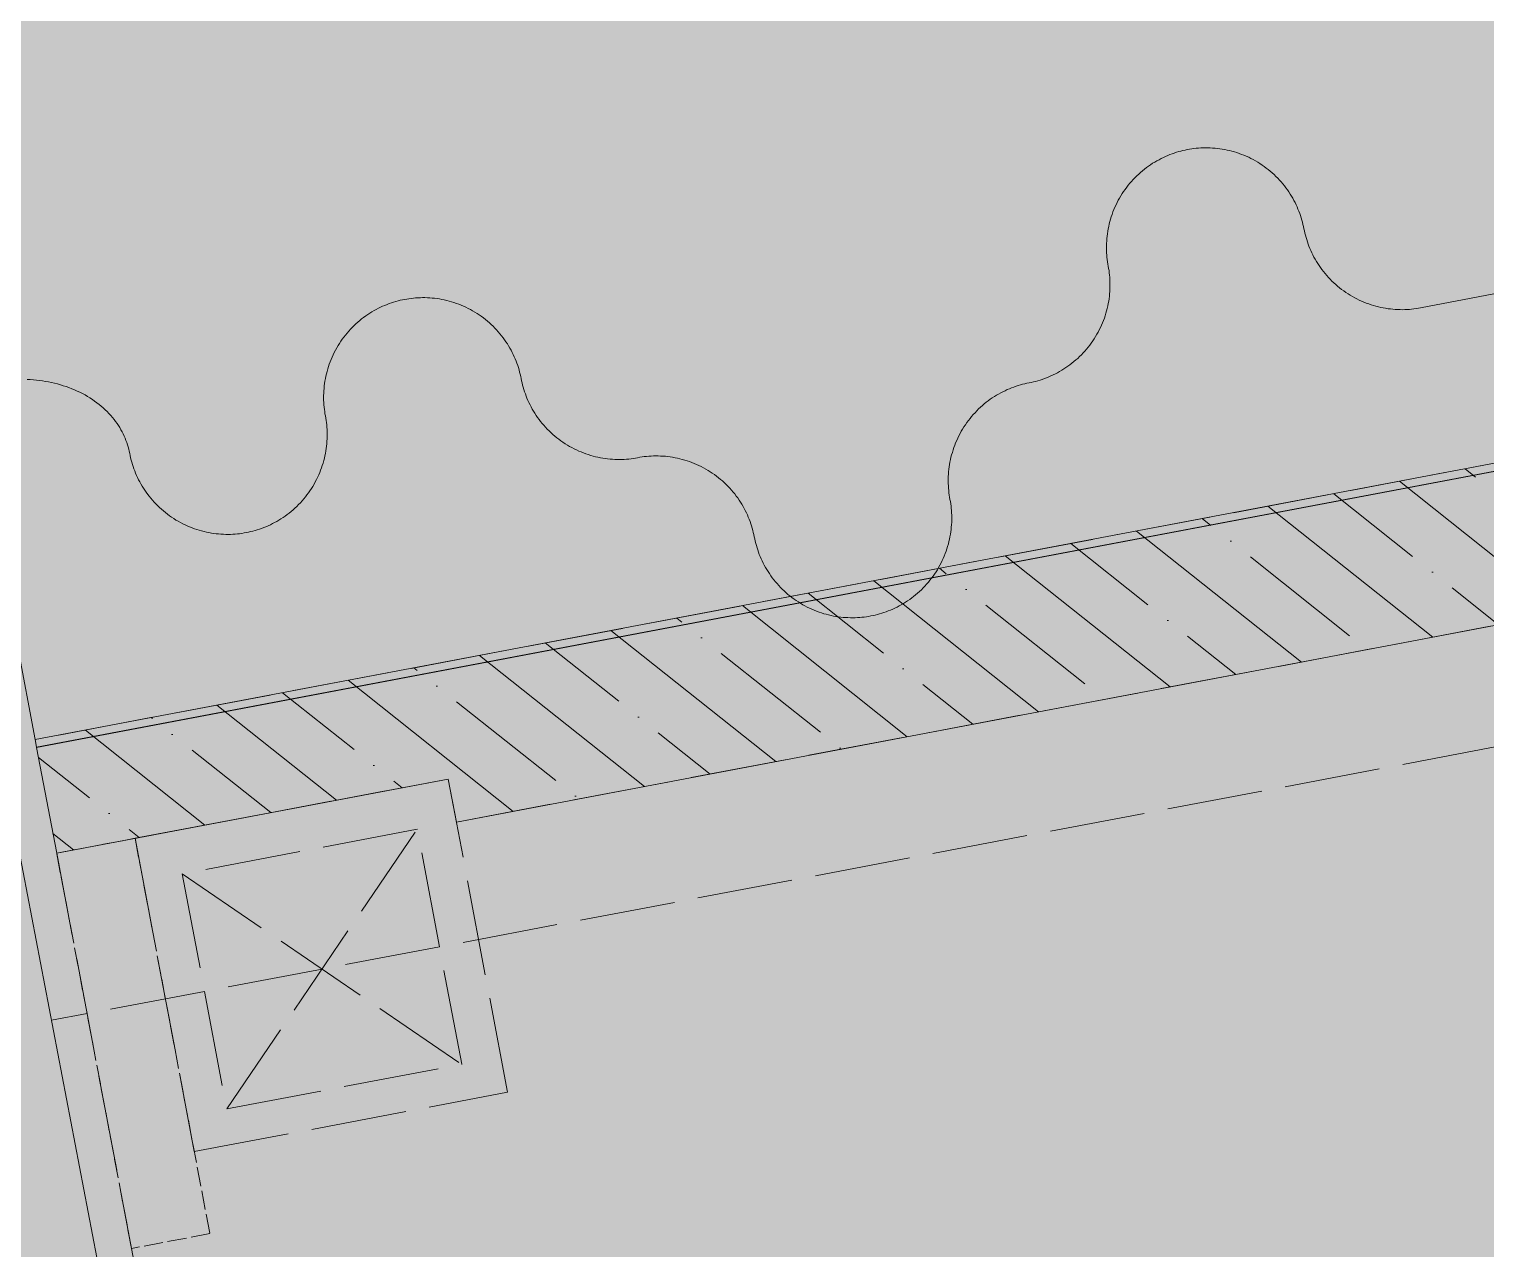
# Model space of a CAD drawing. Header units: millimetres. Extents: x 833941507 to 1669051331, y 817666127 to 1636299673.
# Drawn here: x 834548416.7 to 834548599.4, y 817983357.6 to 817983510.7 of the extents above; entities that cross this region are included whole.
import ezdxf

# ---------------------------------------------------------------- set-up
doc = ezdxf.new("R2010")
doc.units = ezdxf.units.MM
doc.header["$LTSCALE"] = 3
doc.linetypes.add('ACAD_ISO02W033', pattern=[5, 4, -1])
for name, color, linetype, lineweight in [('Hatch (LTC&CB)', 252, 'Continuous', 35), ('UAJ-08META-y', 8, 'ACAD_ISO02W033', 9), ('UAJ-08WOOD', 8, 'Continuous', 9), ('UAJ-08WOOD-h', 250, 'Continuous', 5), ('UAJ-23FLOR-h', 251, 'Continuous', 9), ('UAJ-42INFI', 1, 'Continuous', 18)]:
    doc.layers.add(name, color=color, linetype=linetype, lineweight=lineweight)
doc.layers.add('UAJ-00XREF', color=7, linetype='Continuous')

# ---------------------------------------------------------------- blocks, each defined once
blk = doc.blocks.new('GBP-LTC-LB01')
at = {"layer": 'UAJ-23FLOR-h'}
h = blk.add_hatch(dxfattribs=at)
h.set_pattern_fill('EARTH,_O', color=256, scale=180, angle=45)
h.set_pattern_definition([(48.9989, (834576001.8, 818046085.3), (-112.727, 1612.5107), [1143, -1143]), (48.9989, (834575678.3, 818046366.6), (-112.727, 1612.5107), [1143, -1143]), (48.9989, (834575354.8, 818046647.8), (-112.727, 1612.5107), [1143, -1143]), (138.9989, (834575340.7, 818046849.3), (-1612.5107, -112.727), [1143, -1143]), (138.9989, (834575621.9, 818047172.8), (-1612.5107, -112.727), [1143, -1143]), (138.9989, (834575903.1, 818047496.3), (-1612.5107, -112.727), [1143, -1143])])
h.paths.add_polyline_path([(834572173.05, 818200349.17), (834310583.74, 818182062.08), (834331502.24, 817882831.69), (834364939.69, 817885169.23), (834473095.7, 818011283.6), (834480533.7, 818020120.4), (834485095.05, 818025709.55), (834491375.7, 818033619), (834497063.4, 818041013), (834493145.8, 818043678.7), (834512788.5, 818074029.25), (834518712.45, 818083675.25), (834526231.3, 818096325.1), (834534646.05, 818111073.05), (834545956, 818131981.3), (834557204.6, 818154198.8), (834564040, 818168496.8), (834570941.16, 818183576.43), (834578367.8, 818200696.3)])
h.paths.add_polyline_path([(834382131.31, 817956469.98), (834418268.73, 817958996.07), (834422062.41, 817963855.9), (834428403.04, 817964299.38), (834467239.2, 818010695.58), (834466445.21, 818021738.79), (834476097.72, 818035709.03), (834485267.1, 818048983.2), (834487014.89, 818051460.43), (834497268.33, 818067303.42), (834492893.38, 818129890.09), (834448056.59, 818126755.66), (834416896.58, 818105052.11), (834382061.37, 818080788.99), (834386167.45, 818022059.16), (834377588.38, 818021459.47)], flags=16)
edge = h.paths.add_edge_path(flags=16)
edge.add_line((834540292.29, 818142076.07), (834533466.32, 818141614.13))
edge.add_line((834533466.32, 818141614.13), (834523258.01, 818143862.71))
edge.add_line((834523258.01, 818143862.71), (834525896.87, 818155838.93))
edge.add_arc((834558382.43, 818267025.45), 115835.02, 237.2183981, 253.7131266, ccw=False)
edge.add_line((834495664.92, 818169638.25), (834498267.59, 818132356.98))
edge.add_line((834498267.59, 818132356.98), (834496346.42, 818130135.01))
edge.add_line((834496346.42, 818130135.01), (834492879.88, 818129892.67))
edge.add_line((834492879.88, 818129892.67), (834494229.58, 818110587.62))
edge.add_line((834494229.58, 818110587.62), (834496326.13, 818110708.38))
edge.add_line((834496326.13, 818110708.38), (834498420.21, 818080753.55))
edge.add_line((834498420.21, 818080753.55), (834498046.12, 818080727.4))
edge.add_line((834498046.12, 818080727.4), (834498254.52, 818077746.38))
edge.add_line((834498254.52, 818077746.38), (834503061.09, 818078082.4))
edge.add_line((834503061.09, 818078082.4), (834504979.52, 818081212.1))
edge.add_line((834504979.52, 818081212.1), (834509429.02, 818088470.93))
edge.add_line((834509429.02, 818088470.93), (834515217.16, 818097913.59))
edge.add_line((834515217.16, 818097913.59), (834526067.43, 818116415.54))
edge.add_line((834526067.43, 818116415.54), (834532489.2, 818127888.68))
edge.add_line((834532489.2, 818127888.68), (834534830.9, 818132146.3))
edge.add_line((834534830.9, 818132146.3), (834540292.29, 818142076.07))
h = blk.add_hatch(dxfattribs=at)
h.set_pattern_fill('EARTH,_O', color=256, scale=180, angle=45)
h.set_pattern_definition([(45.0000001, (-1082349.7, 54794.9), (-3e-06, 1616.4461018), [1143, -1143]), (45.0000001, (-1082652.8, 55098), (-3e-06, 1616.4461018), [1143, -1143]), (45.0000001, (-1082955.9, 55401.1), (-3e-06, 1616.4461018), [1143, -1143]), (135.0000001, (-1082955.9, 55603.1), (-1616.4461018, -3e-06), [1143, -1143]), (135.0000001, (-1082652.8, 55906.2), (-1616.4461018, -3e-06), [1143, -1143]), (135.0000001, (-1082349.7, 56209.3), (-1616.4461018, -3e-06), [1143, -1143])])
h.paths.add_polyline_path([(834669469.25, 818015499.17), (834651080.82, 818014213.79), (834651091.33, 818014066.03), (834669479.76, 818015351.52)], flags=16)
edge = h.paths.add_edge_path()
edge.add_arc((834611763.61, 818123015.07), 22001.28, 94.000719, 118.688683)
edge.add_line((834601201.89, 818142315.5), (834593918.34, 818141228.38))
edge.add_arc((834611768.4, 818123014.03), 25502.69, 93.997159, 134.421275, ccw=False)
edge.add_line((834609990.68, 818148454.69), (834618164.36, 818149025.84))
edge.add_line((834618164.36, 818149025.84), (834618408.29, 818145534.91))
edge.add_line((834618408.29, 818145534.91), (834616365.41, 818145392.16))
edge.add_line((834616365.41, 818145392.16), (834616609.39, 818141900.69))
edge.add_line((834616609.39, 818141900.69), (834611621.55, 818141552.15))
edge.add_line((834611621.55, 818141552.15), (834611377.61, 818145043.07))
edge.add_line((834611377.61, 818145043.07), (834610228.61, 818144962.74))
h.paths.add_polyline_path([(834673232.94, 818197365.88), (834607546.49, 818192773.89), (834599172.5, 818174435.3), (834588349.1, 818152374.5), (834578621.55, 818133890.65), (834568418.3, 818115665.3), (834556456.7, 818095618.3), (834546606.4, 818080041.6), (834532219.3, 818058623.75), (834523692.15, 818046595.75), (834515683.5, 818035708.5), (834508244.2, 818025929.9), (834500656.3, 818016266.1), (834489786.8, 818002934.1), (834483448.3, 817995421.3), (834478637.6, 817989841.7), (834458453.75, 817967379.3), (834441506.5, 817949096.36), (834383075.75, 817886437.08), (834482026.69, 817893354.51), (834551919.04, 817920008.6), (834634905.13, 817930637.13), (834634023, 817939309.35), (834633770.07, 817941795.89), (834633577.69, 817943687.02), (834508697.04, 817930983.61), (834507053.46, 817930191.44), (834506409.46, 817939426.96), (834507656.94, 817945566.73), (834503417.08, 818006767.03), (834503064.37, 818011762.67), (834514052.91, 818025791.94), (834520784.65, 818034889.35), (834526318.86, 818042436.94), (834532381.69, 818050705.63), (834536345.72, 818056472.68), (834542258.41, 818065225.62), (834550405.86, 818077286.91), (834561579, 818095001.96), (834574522.66, 818117080.03), (834587768.88, 818140310.21), (834609774.13, 818143594.98), (834610001.97, 818140335.89), (834634252.54, 818142031.47), (834636806.9, 818105492.47), (834642791.48, 818105913.75), (834646278.56, 818056032.58), (834640293.17, 818055614.16), (834643382.34, 818011424.91), (834641138.41, 818011267.96), (834645775.78, 817944927.87), (834639048.36, 817944243.52), (834640362.12, 817931328.11), (834651070.39, 817932706.91), (834650587.67, 817936476.13), (834685105.74, 817940896.86), (834685588.46, 817937127.64), (834691373.79, 817937868.57)])
blk = doc.blocks.new('inf_010')
at = {"layer": 'UAJ-42INFI'}
for points in [[(889560866.06, 757792699.17), (889560866.03, 757792699.45), (889560865.98, 757792699.72), (889560865.94, 757792700), (889560865.88, 757792700.28), (889560865.82, 757792700.56), (889560865.75, 757792700.84), (889560865.67, 757792701.12), (889560865.59, 757792701.4), (889560865.49, 757792701.69), (889560865.4, 757792701.97), (889560865.29, 757792702.25), (889560865.18, 757792702.53), (889560865.05, 757792702.81), (889560864.93, 757792703.08), (889560864.79, 757792703.36), (889560864.64, 757792703.63), (889560864.49, 757792703.91), (889560864.33, 757792704.18), (889560864.17, 757792704.44), (889560863.99, 757792704.7), (889560863.81, 757792704.96), (889560863.62, 757792705.22), (889560863.43, 757792705.47), (889560863.23, 757792705.72), (889560863.02, 757792705.96), (889560862.8, 757792706.2), (889560862.58, 757792706.43), (889560862.35, 757792706.66), (889560862.12, 757792706.88), (889560861.87, 757792707.1), (889560861.63, 757792707.31), (889560861.38, 757792707.51), (889560861.12, 757792707.71), (889560860.86, 757792707.9), (889560860.59, 757792708.08), (889560860.32, 757792708.26), (889560860.05, 757792708.42), (889560859.77, 757792708.59), (889560859.48, 757792708.74), (889560859.2, 757792708.88), (889560858.91, 757792709.02), (889560858.62, 757792709.15), (889560858.33, 757792709.28), (889560858.03, 757792709.39), (889560857.73, 757792709.5), (889560857.44, 757792709.6), (889560857.14, 757792709.69), (889560856.84, 757792709.77), (889560856.54, 757792709.85), (889560856.24, 757792709.91), (889560855.94, 757792709.97), (889560855.64, 757792710.02), (889560855.34, 757792710.07), (889560855.04, 757792710.11), (889560854.74, 757792710.14), (889560854.45, 757792710.16), (889560854.15, 757792710.17), (889560853.86, 757792710.18), (889560853.57, 757792710.18), (889560853.29, 757792710.18), (889560853, 757792710.17), (889560852.72, 757792710.15), (889560852.44, 757792710.12), (889560852.16, 757792710.09), (889560851.89, 757792710.06), (889560851.61, 757792710.02), (889560851.34, 757792709.97), (889560851.06, 757792709.91), (889560850.78, 757792709.85), (889560850.49, 757792709.78), (889560850.21, 757792709.7), (889560849.93, 757792709.62), (889560849.65, 757792709.52), (889560849.37, 757792709.43), (889560849.09, 757792709.32), (889560848.81, 757792709.21), (889560848.53, 757792709.08), (889560848.25, 757792708.96), (889560847.97, 757792708.82), (889560847.7, 757792708.68), (889560847.43, 757792708.52), (889560847.16, 757792708.36), (889560846.89, 757792708.2), (889560846.63, 757792708.02), (889560846.37, 757792707.84), (889560846.12, 757792707.65), (889560845.86, 757792707.46), (889560845.62, 757792707.26), (889560845.37, 757792707.05), (889560845.14, 757792706.83), (889560844.9, 757792706.61), (889560844.67, 757792706.38), (889560844.45, 757792706.15), (889560844.24, 757792705.91), (889560844.03, 757792705.66), (889560843.82, 757792705.41), (889560843.63, 757792705.15), (889560843.44, 757792704.89), (889560843.26, 757792704.62), (889560843.08, 757792704.35), (889560842.91, 757792704.08), (889560842.75, 757792703.8), (889560842.6, 757792703.51), (889560842.45, 757792703.23), (889560842.31, 757792702.94), (889560842.18, 757792702.65), (889560842.06, 757792702.36), (889560841.94, 757792702.06), (889560841.84, 757792701.77), (889560841.74, 757792701.47), (889560841.65, 757792701.17), (889560841.57, 757792700.87), (889560841.49, 757792700.57), (889560841.42, 757792700.27), (889560841.36, 757792699.97), (889560841.31, 757792699.67), (889560841.27, 757792699.37), (889560841.23, 757792699.07), (889560841.2, 757792698.77), (889560841.18, 757792698.48), (889560841.16, 757792698.18), (889560841.15, 757792697.89), (889560841.15, 757792697.6), (889560841.16, 757792697.32), (889560841.17, 757792697.03), (889560841.19, 757792696.75), (889560841.21, 757792696.47), (889560841.24, 757792696.2)], [(889560879.96, 757792688.25), (889560879.69, 757792688.22), (889560879.41, 757792688.19), (889560879.13, 757792688.17), (889560878.84, 757792688.16), (889560878.55, 757792688.16), (889560878.26, 757792688.16), (889560877.97, 757792688.17), (889560877.68, 757792688.18), (889560877.38, 757792688.21), (889560877.09, 757792688.24), (889560876.79, 757792688.27), (889560876.49, 757792688.32), (889560876.19, 757792688.37), (889560875.89, 757792688.43), (889560875.59, 757792688.5), (889560875.29, 757792688.57), (889560874.99, 757792688.65), (889560874.69, 757792688.74), (889560874.39, 757792688.84), (889560874.1, 757792688.95), (889560873.8, 757792689.06), (889560873.51, 757792689.19), (889560873.22, 757792689.32), (889560872.93, 757792689.46), (889560872.64, 757792689.6), (889560872.36, 757792689.76), (889560872.08, 757792689.92), (889560871.81, 757792690.08), (889560871.54, 757792690.26), (889560871.27, 757792690.44), (889560871.01, 757792690.63), (889560870.75, 757792690.83), (889560870.5, 757792691.03), (889560870.25, 757792691.24), (889560870.01, 757792691.46), (889560869.78, 757792691.68), (889560869.55, 757792691.91), (889560869.33, 757792692.14), (889560869.11, 757792692.38), (889560868.9, 757792692.62), (889560868.7, 757792692.87), (889560868.5, 757792693.12), (889560868.31, 757792693.38), (889560868.13, 757792693.64), (889560867.96, 757792693.9), (889560867.79, 757792694.17), (889560867.63, 757792694.43), (889560867.48, 757792694.71), (889560867.34, 757792694.98), (889560867.2, 757792695.26), (889560867.07, 757792695.53), (889560866.95, 757792695.81), (889560866.84, 757792696.09), (889560866.73, 757792696.37), (889560866.63, 757792696.66), (889560866.54, 757792696.94), (889560866.46, 757792697.22), (889560866.38, 757792697.5), (889560866.31, 757792697.78), (889560866.25, 757792698.06), (889560866.19, 757792698.34), (889560866.14, 757792698.62), (889560866.1, 757792698.9), (889560866.06, 757792699.17)], [(889560766.77, 757792687.27), (889560766.74, 757792687.55), (889560766.7, 757792687.82), (889560766.65, 757792688.1), (889560766.59, 757792688.38), (889560766.53, 757792688.66), (889560766.46, 757792688.94), (889560766.38, 757792689.22), (889560766.3, 757792689.5), (889560766.2, 757792689.79), (889560766.11, 757792690.07), (889560766, 757792690.35), (889560765.89, 757792690.63), (889560765.76, 757792690.91), (889560765.64, 757792691.18), (889560765.5, 757792691.46), (889560765.36, 757792691.73), (889560765.2, 757792692.01), (889560765.04, 757792692.28), (889560764.88, 757792692.54), (889560764.7, 757792692.8), (889560764.52, 757792693.06), (889560764.33, 757792693.32), (889560764.14, 757792693.57), (889560763.94, 757792693.82), (889560763.73, 757792694.06), (889560763.51, 757792694.3), (889560763.29, 757792694.53), (889560763.06, 757792694.76), (889560762.83, 757792694.98), (889560762.59, 757792695.2), (889560762.34, 757792695.41), (889560762.09, 757792695.61), (889560761.83, 757792695.81), (889560761.57, 757792696), (889560761.3, 757792696.18), (889560761.03, 757792696.36), (889560760.76, 757792696.52), (889560760.48, 757792696.69), (889560760.19, 757792696.84), (889560759.91, 757792696.98), (889560759.62, 757792697.12), (889560759.33, 757792697.25), (889560759.04, 757792697.38), (889560758.74, 757792697.49), (889560758.45, 757792697.6), (889560758.15, 757792697.7), (889560757.85, 757792697.79), (889560757.55, 757792697.87), (889560757.25, 757792697.95), (889560756.95, 757792698.01), (889560756.65, 757792698.07), (889560756.35, 757792698.12), (889560756.05, 757792698.17), (889560755.75, 757792698.21), (889560755.45, 757792698.24), (889560755.16, 757792698.26), (889560754.87, 757792698.27), (889560754.57, 757792698.28), (889560754.28, 757792698.28), (889560754, 757792698.28), (889560753.71, 757792698.27), (889560753.43, 757792698.25), (889560753.15, 757792698.22), (889560752.88, 757792698.19), (889560752.6, 757792698.16), (889560752.32, 757792698.12), (889560752.05, 757792698.07), (889560751.77, 757792698.01), (889560751.49, 757792697.95), (889560751.21, 757792697.88), (889560750.92, 757792697.8), (889560750.64, 757792697.72), (889560750.36, 757792697.62), (889560750.08, 757792697.53), (889560749.8, 757792697.42), (889560749.52, 757792697.31), (889560749.24, 757792697.18), (889560748.96, 757792697.06), (889560748.69, 757792696.92), (889560748.41, 757792696.78), (889560748.14, 757792696.62), (889560747.87, 757792696.46), (889560747.6, 757792696.3), (889560747.34, 757792696.12), (889560747.08, 757792695.94), (889560746.83, 757792695.75), (889560746.57, 757792695.56), (889560746.33, 757792695.36), (889560746.08, 757792695.15), (889560745.85, 757792694.93), (889560745.61, 757792694.71), (889560745.39, 757792694.48), (889560745.16, 757792694.25), (889560744.95, 757792694.01), (889560744.74, 757792693.76), (889560744.54, 757792693.51), (889560744.34, 757792693.25), (889560744.15, 757792692.99), (889560743.97, 757792692.72), (889560743.79, 757792692.45), (889560743.62, 757792692.18), (889560743.46, 757792691.9), (889560743.31, 757792691.61), (889560743.16, 757792691.33), (889560743.02, 757792691.04), (889560742.89, 757792690.75), (889560742.77, 757792690.46), (889560742.66, 757792690.16), (889560742.55, 757792689.87), (889560742.45, 757792689.57), (889560742.36, 757792689.27), (889560742.28, 757792688.97), (889560742.2, 757792688.67), (889560742.13, 757792688.37), (889560742.07, 757792688.07), (889560742.02, 757792687.77), (889560741.98, 757792687.47), (889560741.94, 757792687.17), (889560741.91, 757792686.87), (889560741.89, 757792686.58), (889560741.87, 757792686.29), (889560741.86, 757792685.99), (889560741.86, 757792685.7), (889560741.87, 757792685.42), (889560741.88, 757792685.13), (889560741.9, 757792684.85), (889560741.92, 757792684.57), (889560741.95, 757792684.3)], [(889560841.24, 757792696.2), (889560841.27, 757792695.92), (889560841.3, 757792695.64), (889560841.31, 757792695.36), (889560841.32, 757792695.07), (889560841.33, 757792694.79), (889560841.33, 757792694.5), (889560841.32, 757792694.21), (889560841.3, 757792693.91), (889560841.28, 757792693.62), (889560841.25, 757792693.32), (889560841.22, 757792693.02), (889560841.17, 757792692.72), (889560841.12, 757792692.42), (889560841.06, 757792692.12), (889560840.99, 757792691.82), (889560840.92, 757792691.52), (889560840.83, 757792691.22), (889560840.74, 757792690.92), (889560840.64, 757792690.63), (889560840.54, 757792690.33), (889560840.42, 757792690.03), (889560840.3, 757792689.74), (889560840.17, 757792689.45), (889560840.03, 757792689.16), (889560839.89, 757792688.88), (889560839.73, 757792688.59), (889560839.57, 757792688.31), (889560839.4, 757792688.04), (889560839.23, 757792687.77), (889560839.04, 757792687.5), (889560838.85, 757792687.24), (889560838.66, 757792686.98), (889560838.45, 757792686.73), (889560838.25, 757792686.49), (889560838.03, 757792686.24), (889560837.81, 757792686.01), (889560837.58, 757792685.78), (889560837.35, 757792685.56), (889560837.11, 757792685.34), (889560836.87, 757792685.13), (889560836.62, 757792684.93), (889560836.37, 757792684.74), (889560836.11, 757792684.55), (889560835.85, 757792684.37), (889560835.59, 757792684.19), (889560835.32, 757792684.03), (889560835.05, 757792683.87), (889560834.78, 757792683.72), (889560834.51, 757792683.57), (889560834.23, 757792683.44), (889560833.95, 757792683.31), (889560833.68, 757792683.19), (889560833.4, 757792683.07), (889560833.11, 757792682.96), (889560832.83, 757792682.87), (889560832.55, 757792682.77), (889560832.27, 757792682.69), (889560831.99, 757792682.61), (889560831.71, 757792682.54), (889560831.43, 757792682.48), (889560831.15, 757792682.42), (889560830.87, 757792682.38), (889560830.59, 757792682.33), (889560830.32, 757792682.3)], [(889560717.13, 757792681.32), (889560717.09, 757792681.6), (889560717.05, 757792681.87), (889560716.99, 757792682.15), (889560716.93, 757792682.43), (889560716.86, 757792682.7), (889560716.78, 757792682.98), (889560716.69, 757792683.26), (889560716.59, 757792683.54), (889560716.49, 757792683.82), (889560716.37, 757792684.09), (889560716.24, 757792684.37), (889560716.11, 757792684.64), (889560715.96, 757792684.92), (889560715.81, 757792685.19), (889560715.64, 757792685.46), (889560715.47, 757792685.72), (889560715.28, 757792685.99), (889560715.09, 757792686.25), (889560714.89, 757792686.51), (889560714.67, 757792686.76), (889560714.45, 757792687.01), (889560714.22, 757792687.25), (889560713.98, 757792687.49), (889560713.73, 757792687.73), (889560713.47, 757792687.96), (889560713.2, 757792688.19), (889560712.93, 757792688.4), (889560712.64, 757792688.62), (889560712.35, 757792688.83), (889560712.05, 757792689.03), (889560711.74, 757792689.22), (889560711.43, 757792689.41), (889560711.11, 757792689.59), (889560710.78, 757792689.76), (889560710.45, 757792689.93), (889560710.11, 757792690.09), (889560709.76, 757792690.24), (889560709.41, 757792690.38), (889560709.06, 757792690.52), (889560708.7, 757792690.65), (889560708.33, 757792690.77), (889560707.97, 757792690.88), (889560707.6, 757792690.98), (889560707.23, 757792691.08), (889560706.85, 757792691.16), (889560706.47, 757792691.24), (889560706.1, 757792691.31), (889560705.72, 757792691.38), (889560705.34, 757792691.43), (889560704.96, 757792691.48)], [(889560904.78, 757792691.22), (889560879.96, 757792688.25)], [(889560780.67, 757792676.35), (889560780.4, 757792676.32), (889560780.12, 757792676.29), (889560779.84, 757792676.27), (889560779.55, 757792676.26), (889560779.26, 757792676.26), (889560778.97, 757792676.26), (889560778.68, 757792676.27), (889560778.39, 757792676.28), (889560778.09, 757792676.31), (889560777.8, 757792676.34), (889560777.5, 757792676.37), (889560777.2, 757792676.42), (889560776.9, 757792676.47), (889560776.6, 757792676.53), (889560776.3, 757792676.6), (889560776, 757792676.67), (889560775.7, 757792676.75), (889560775.4, 757792676.84), (889560775.1, 757792676.94), (889560774.81, 757792677.05), (889560774.51, 757792677.16), (889560774.22, 757792677.29), (889560773.93, 757792677.42), (889560773.64, 757792677.56), (889560773.35, 757792677.7), (889560773.07, 757792677.86), (889560772.79, 757792678.02), (889560772.52, 757792678.18), (889560772.25, 757792678.36), (889560771.98, 757792678.54), (889560771.72, 757792678.73), (889560771.46, 757792678.93), (889560771.21, 757792679.13), (889560770.96, 757792679.34), (889560770.72, 757792679.56), (889560770.49, 757792679.78), (889560770.26, 757792680.01), (889560770.04, 757792680.24), (889560769.82, 757792680.48), (889560769.61, 757792680.72), (889560769.41, 757792680.97), (889560769.21, 757792681.22), (889560769.03, 757792681.48), (889560768.84, 757792681.74), (889560768.67, 757792682), (889560768.5, 757792682.27), (889560768.34, 757792682.53), (889560768.19, 757792682.81), (889560768.05, 757792683.08), (889560767.91, 757792683.36), (889560767.78, 757792683.63), (889560767.66, 757792683.91), (889560767.55, 757792684.19), (889560767.44, 757792684.47), (889560767.34, 757792684.76), (889560767.25, 757792685.04), (889560767.17, 757792685.32), (889560767.09, 757792685.6), (889560767.02, 757792685.88), (889560766.96, 757792686.16), (889560766.9, 757792686.44), (889560766.85, 757792686.72), (889560766.81, 757792687), (889560766.77, 757792687.27)], [(889560741.95, 757792684.3), (889560741.98, 757792684.02), (889560742.01, 757792683.74), (889560742.02, 757792683.46), (889560742.04, 757792683.17), (889560742.04, 757792682.89), (889560742.04, 757792682.6), (889560742.03, 757792682.31), (889560742.02, 757792682.01), (889560741.99, 757792681.72), (889560741.96, 757792681.42), (889560741.93, 757792681.12), (889560741.88, 757792680.82), (889560741.83, 757792680.52), (889560741.77, 757792680.22), (889560741.7, 757792679.92), (889560741.63, 757792679.62), (889560741.54, 757792679.32), (889560741.45, 757792679.02), (889560741.36, 757792678.73), (889560741.25, 757792678.43), (889560741.13, 757792678.13), (889560741.01, 757792677.84), (889560740.88, 757792677.55), (889560740.74, 757792677.26), (889560740.6, 757792676.98), (889560740.44, 757792676.69), (889560740.28, 757792676.41), (889560740.11, 757792676.14), (889560739.94, 757792675.87), (889560739.75, 757792675.6), (889560739.57, 757792675.34), (889560739.37, 757792675.08), (889560739.17, 757792674.83), (889560738.96, 757792674.59), (889560738.74, 757792674.34), (889560738.52, 757792674.11), (889560738.29, 757792673.88), (889560738.06, 757792673.66), (889560737.82, 757792673.44), (889560737.58, 757792673.23), (889560737.33, 757792673.03), (889560737.08, 757792672.84), (889560736.82, 757792672.65), (889560736.56, 757792672.47), (889560736.3, 757792672.29), (889560736.03, 757792672.13), (889560735.76, 757792671.97), (889560735.49, 757792671.82), (889560735.22, 757792671.67), (889560734.94, 757792671.54), (889560734.66, 757792671.41), (889560734.39, 757792671.29), (889560734.11, 757792671.17), (889560733.82, 757792671.07), (889560733.54, 757792670.97), (889560733.26, 757792670.87), (889560732.98, 757792670.79), (889560732.7, 757792670.71), (889560732.42, 757792670.64), (889560732.14, 757792670.58), (889560731.86, 757792670.52), (889560731.58, 757792670.48), (889560731.3, 757792670.43), (889560731.03, 757792670.4), (889560730.75, 757792670.37), (889560730.47, 757792670.34), (889560730.19, 757792670.32), (889560729.91, 757792670.31), (889560729.62, 757792670.31), (889560729.33, 757792670.31), (889560729.04, 757792670.32), (889560728.74, 757792670.33), (889560728.45, 757792670.36), (889560728.15, 757792670.39), (889560727.85, 757792670.42), (889560727.56, 757792670.47), (889560727.26, 757792670.52), (889560726.96, 757792670.58), (889560726.66, 757792670.65), (889560726.36, 757792670.72), (889560726.06, 757792670.8), (889560725.76, 757792670.89), (889560725.46, 757792670.99), (889560725.16, 757792671.1), (889560724.87, 757792671.21), (889560724.57, 757792671.34), (889560724.28, 757792671.47), (889560723.99, 757792671.61), (889560723.71, 757792671.75), (889560723.43, 757792671.91), (889560723.15, 757792672.07), (889560722.87, 757792672.23), (889560722.6, 757792672.41), (889560722.34, 757792672.59), (889560722.07, 757792672.78), (889560721.82, 757792672.98), (889560721.56, 757792673.18), (889560721.32, 757792673.39), (889560721.08, 757792673.61), (889560720.84, 757792673.83), (889560720.61, 757792674.06), (889560720.39, 757792674.29), (889560720.18, 757792674.53), (889560719.97, 757792674.77), (889560719.76, 757792675.02), (889560719.57, 757792675.27), (889560719.38, 757792675.53), (889560719.2, 757792675.79), (889560719.03, 757792676.05), (889560718.86, 757792676.32), (889560718.7, 757792676.58), (889560718.55, 757792676.86), (889560718.4, 757792677.13), (889560718.27, 757792677.41), (889560718.14, 757792677.68), (889560718.02, 757792677.96), (889560717.9, 757792678.24), (889560717.8, 757792678.52), (889560717.7, 757792678.81), (889560717.61, 757792679.09), (889560717.52, 757792679.37), (889560717.45, 757792679.65), (889560717.38, 757792679.93), (889560717.31, 757792680.21), (889560717.26, 757792680.49), (889560717.21, 757792680.77), (889560717.17, 757792681.05), (889560717.13, 757792681.32)], [(889560830.32, 757792682.3), (889560830.04, 757792682.26), (889560829.77, 757792682.22), (889560829.49, 757792682.17), (889560829.21, 757792682.11), (889560828.93, 757792682.05), (889560828.65, 757792681.98), (889560828.37, 757792681.9), (889560828.08, 757792681.82), (889560827.8, 757792681.73), (889560827.52, 757792681.63), (889560827.24, 757792681.52), (889560826.96, 757792681.41), (889560826.68, 757792681.29), (889560826.4, 757792681.16), (889560826.13, 757792681.02), (889560825.85, 757792680.88), (889560825.58, 757792680.73), (889560825.31, 757792680.57), (889560825.05, 757792680.4), (889560824.78, 757792680.23), (889560824.52, 757792680.05), (889560824.27, 757792679.86), (889560824.02, 757792679.66), (889560823.77, 757792679.46), (889560823.53, 757792679.25), (889560823.29, 757792679.03), (889560823.05, 757792678.81), (889560822.83, 757792678.58), (889560822.61, 757792678.35), (889560822.39, 757792678.11), (889560822.18, 757792677.86), (889560821.98, 757792677.61), (889560821.78, 757792677.35), (889560821.59, 757792677.09), (889560821.41, 757792676.82), (889560821.23, 757792676.55), (889560821.06, 757792676.28), (889560820.9, 757792676), (889560820.75, 757792675.72), (889560820.6, 757792675.43), (889560820.46, 757792675.14), (889560820.33, 757792674.85), (889560820.21, 757792674.56), (889560820.1, 757792674.26), (889560819.99, 757792673.97), (889560819.89, 757792673.67), (889560819.8, 757792673.37), (889560819.72, 757792673.07), (889560819.64, 757792672.77), (889560819.58, 757792672.47), (889560819.52, 757792672.17), (889560819.46, 757792671.87), (889560819.42, 757792671.57), (889560819.38, 757792671.27), (889560819.35, 757792670.98), (889560819.33, 757792670.68), (889560819.32, 757792670.39), (889560819.31, 757792670.1), (889560819.31, 757792669.81), (889560819.31, 757792669.52), (889560819.32, 757792669.23), (889560819.34, 757792668.95), (889560819.36, 757792668.67), (889560819.39, 757792668.4)], [(889560794.57, 757792665.42), (889560794.54, 757792665.7), (889560794.49, 757792665.97), (889560794.44, 757792666.25), (889560794.39, 757792666.53), (889560794.32, 757792666.81), (889560794.25, 757792667.09), (889560794.18, 757792667.37), (889560794.09, 757792667.66), (889560794, 757792667.94), (889560793.9, 757792668.22), (889560793.8, 757792668.5), (889560793.68, 757792668.78), (889560793.56, 757792669.06), (889560793.43, 757792669.34), (889560793.3, 757792669.61), (889560793.15, 757792669.89), (889560793, 757792670.16), (889560792.84, 757792670.43), (889560792.68, 757792670.69), (889560792.5, 757792670.96), (889560792.32, 757792671.22), (889560792.13, 757792671.47), (889560791.94, 757792671.72), (889560791.73, 757792671.97), (889560791.53, 757792672.21), (889560791.31, 757792672.45), (889560791.09, 757792672.69), (889560790.86, 757792672.91), (889560790.62, 757792673.13), (889560790.38, 757792673.35), (889560790.14, 757792673.56), (889560789.88, 757792673.76), (889560789.63, 757792673.96), (889560789.37, 757792674.15), (889560789.1, 757792674.33), (889560788.83, 757792674.51), (889560788.55, 757792674.68), (889560788.27, 757792674.84), (889560787.99, 757792674.99), (889560787.71, 757792675.14), (889560787.42, 757792675.28), (889560787.13, 757792675.41), (889560786.83, 757792675.53), (889560786.54, 757792675.64), (889560786.24, 757792675.75), (889560785.94, 757792675.85), (889560785.65, 757792675.94), (889560785.35, 757792676.02), (889560785.05, 757792676.1), (889560784.75, 757792676.17), (889560784.45, 757792676.22), (889560784.15, 757792676.28), (889560783.85, 757792676.32), (889560783.55, 757792676.36), (889560783.25, 757792676.39), (889560782.96, 757792676.41), (889560782.66, 757792676.43), (889560782.37, 757792676.43), (889560782.08, 757792676.44), (889560781.79, 757792676.43), (889560781.51, 757792676.42), (889560781.23, 757792676.4), (889560780.95, 757792676.38), (889560780.67, 757792676.35)], [(889560819.39, 757792668.4), (889560819.42, 757792668.12), (889560819.45, 757792667.84), (889560819.47, 757792667.56), (889560819.48, 757792667.28), (889560819.48, 757792666.99), (889560819.48, 757792666.7), (889560819.47, 757792666.41), (889560819.46, 757792666.11), (889560819.43, 757792665.82), (889560819.41, 757792665.52), (889560819.37, 757792665.22), (889560819.32, 757792664.93), (889560819.27, 757792664.63), (889560819.21, 757792664.33), (889560819.15, 757792664.03), (889560819.07, 757792663.73), (889560818.99, 757792663.43), (889560818.9, 757792663.13), (889560818.8, 757792662.83), (889560818.69, 757792662.53), (889560818.58, 757792662.24), (889560818.45, 757792661.94), (889560818.32, 757792661.65), (889560818.18, 757792661.36), (889560818.04, 757792661.08), (889560817.89, 757792660.8), (889560817.72, 757792660.52), (889560817.56, 757792660.24), (889560817.38, 757792659.97), (889560817.2, 757792659.71), (889560817.01, 757792659.44), (889560816.81, 757792659.19), (889560816.61, 757792658.93), (889560816.4, 757792658.69), (889560816.18, 757792658.45), (889560815.96, 757792658.21), (889560815.73, 757792657.98), (889560815.5, 757792657.76), (889560815.26, 757792657.55), (889560815.02, 757792657.34), (889560814.77, 757792657.13), (889560814.52, 757792656.94), (889560814.26, 757792656.75), (889560814, 757792656.57), (889560813.74, 757792656.4), (889560813.48, 757792656.23), (889560813.21, 757792656.07), (889560812.93, 757792655.92), (889560812.66, 757792655.77), (889560812.38, 757792655.64), (889560812.11, 757792655.51), (889560811.83, 757792655.39), (889560811.55, 757792655.27), (889560811.27, 757792655.17), (889560810.99, 757792655.07), (889560810.7, 757792654.98), (889560810.42, 757792654.89), (889560810.14, 757792654.82), (889560809.86, 757792654.75), (889560809.58, 757792654.68), (889560809.3, 757792654.63), (889560809.02, 757792654.58), (889560808.75, 757792654.54), (889560808.47, 757792654.5), (889560808.19, 757792654.47), (889560807.92, 757792654.45), (889560807.63, 757792654.43), (889560807.35, 757792654.42), (889560807.06, 757792654.41), (889560806.77, 757792654.41), (889560806.48, 757792654.42), (889560806.19, 757792654.44), (889560805.89, 757792654.46), (889560805.59, 757792654.49), (889560805.3, 757792654.52), (889560805, 757792654.57), (889560804.7, 757792654.62), (889560804.4, 757792654.68), (889560804.1, 757792654.75), (889560803.8, 757792654.82), (889560803.5, 757792654.91), (889560803.2, 757792655), (889560802.9, 757792655.1), (889560802.6, 757792655.2), (889560802.31, 757792655.32), (889560802.02, 757792655.44), (889560801.72, 757792655.57), (889560801.44, 757792655.71), (889560801.15, 757792655.85), (889560800.87, 757792656.01), (889560800.59, 757792656.17), (889560800.31, 757792656.34), (889560800.04, 757792656.51), (889560799.78, 757792656.7), (889560799.52, 757792656.89), (889560799.26, 757792657.08), (889560799.01, 757792657.29), (889560798.76, 757792657.5), (889560798.52, 757792657.71), (889560798.28, 757792657.93), (889560798.06, 757792658.16), (889560797.83, 757792658.39), (889560797.62, 757792658.63), (889560797.41, 757792658.87), (889560797.21, 757792659.12), (889560797.01, 757792659.37), (889560796.82, 757792659.63), (889560796.64, 757792659.89), (889560796.47, 757792660.15), (889560796.3, 757792660.42), (889560796.14, 757792660.69), (889560795.99, 757792660.96), (889560795.85, 757792661.23), (889560795.71, 757792661.51), (889560795.58, 757792661.79), (889560795.46, 757792662.07), (889560795.35, 757792662.35), (889560795.24, 757792662.63), (889560795.14, 757792662.91), (889560795.05, 757792663.19), (889560794.97, 757792663.47), (889560794.89, 757792663.75), (889560794.82, 757792664.03), (889560794.76, 757792664.31), (889560794.7, 757792664.59), (889560794.65, 757792664.87), (889560794.61, 757792665.15), (889560794.57, 757792665.42)]]:
    blk.add_lwpolyline(points, dxfattribs=at)
blk = doc.blocks.new('3A35X-MADL-P-LT-B01-0')
at = {"layer": 'UAJ-08WOOD-h'}
h = blk.add_hatch(dxfattribs=at)
h.set_pattern_fill('ANSI35', color=256, scale=2, angle=2.5265)
h.set_pattern_definition([(321.525412, (834540678.185, 817917432.155), (7.9015268, 9.942629), []), (321.525412, (834540679.206, 817917423.233), (7.9015268, 9.942629), [15.875, -3.175, 0, -3.175])])
h.paths.add_polyline_path([(834548862.23, 817983490.97), (834548813.1, 817983481.67), (834548814.13, 817983476.28), (834548470.23, 817983411.16), (834548469.21, 817983416.56), (834548420.08, 817983407.26), (834548417.39, 817983421.51), (834548859.53, 817983505.22)])
at = {"layer": 'UAJ-08META-y', "elevation": 0}
for points in [[(834548859.53, 817983505.22), (834548417.39, 817983421.51), (834548336.46, 817983848.91, -0.414214), (834548348.41, 817983866.44), (834548761.08, 817983944.57, -0.414214), (834548778.61, 817983932.62)], [(834548421.11, 817983401.86), (834548420.08, 817983407.26), (834548469.21, 817983416.56), (834548470.23, 817983411.16), (834548814.13, 817983476.28), (834548813.1, 817983481.67), (834548862.23, 817983490.97), (834548872.55, 817983436.45, -0.414214), (834548832.73, 817983378.02), (834548488.84, 817983312.91, -0.414214), (834548430.41, 817983352.74)]]:
    blk.add_lwpolyline(points, format="xyb", close=True, dxfattribs=at)
for points in [[(834548644.97, 817983428.99), (834548419.44, 817983386.29)], [(834548429.91, 817983409.12), (834548437.35, 817983369.82), (834548476.65, 817983377.26), (834548469.21, 817983416.56), (834548429.91, 817983409.12)], [(834548441.42, 817983375.19), (834548465.32, 817983410.25)], [(834548435.84, 817983404.66), (834548470.9, 817983380.77)]]:
    blk.add_lwpolyline(points, dxfattribs=at)
blk.add_lwpolyline([(834548435.84, 817983404.66), (834548441.42, 817983375.19), (834548470.9, 817983380.77), (834548465.32, 817983410.25)], close=True, dxfattribs=at)
at = {"layer": 'UAJ-08META-y', "ltscale": 0.2, "elevation": 0}
blk.add_lwpolyline([(834548429.47, 817983357.67), (834548420.08, 817983407.26), (834548429.91, 817983409.12), (834548439.3, 817983359.53)], close=True, dxfattribs=at)
at = {"layer": 'UAJ-08WOOD', "elevation": 0}
for points in [[(834548859.71, 817983504.24), (834548859.53, 817983505.22), (834548417.38, 817983421.52), (834548417.57, 817983420.54)], [(834548859.72, 817983504.24), (834548417.57, 817983420.52), (834548420.08, 817983407.26), (834548469.21, 817983416.56), (834548470.23, 817983411.16), (834548814.13, 817983476.28), (834548813.1, 817983481.67), (834548852.89, 817983489.2), (834548862.23, 817983490.97)]]:
    blk.add_lwpolyline(points, close=True, dxfattribs=at)
at = {"layer": 'UAJ-42INFI'}
blk.add_line((834548413.72, 817983416.25, 0), (834548445.37, 817983250.41, 0), dxfattribs=at)
at = {"rotation": 3.998908525164564}
blk.add_blockref('inf_010', (-0.01, 0.01), dxfattribs=at)

msp = doc.modelspace()

# ---------------------------------------------------------------- hatches: boundary and pattern name
at = {"layer": 'Hatch (LTC&CB)'}
h = msp.add_hatch(dxfattribs=at)
h.set_pattern_fill('ANSI38', color=256, scale=100)
h.set_pattern_definition([(318.99984, (834479093.73, 818230174.15), (208.29942, 239.6197), []), (48.99984, (834479093.73, 818230174.15), (176.97914, 687.53882), [793.75, -476.25])])
edge = h.paths.add_edge_path()
edge.add_line((834601196.19, 818142314.52), (834603754.26, 818142696.37))
edge.add_line((834603754.26, 818142696.37), (834603901.9, 818141707.33))
edge.add_line((834603901.9, 818141707.33), (834603810.47, 818141693.69))
edge.add_arc((834611763.29, 818123016.36), 20300, 113.064358, 141.357581)
edge.add_line((834595907.81, 818135692.86), (834595395.45, 818135656.86))
edge.add_line((834595395.45, 818135656.86), (834583111.72, 818114341.03))
edge.add_line((834583111.72, 818114341.03), (834578121.58, 818106513.89))
edge.add_line((834578121.58, 818106513.89), (834575731.65, 818102809.5))
edge.add_line((834575731.65, 818102809.5), (834574387.45, 818100725.98))
edge.add_line((834574387.45, 818100725.98), (834573113.98, 818098752.1))
edge.add_line((834573113.98, 818098752.1), (834573145.25, 818098730.65))
edge.add_line((834573145.25, 818098730.65), (834569989.11, 818093770.2))
edge.add_line((834569989.11, 818093770.2), (834566535, 818088385.68))
edge.add_line((834566535, 818088385.68), (834566514.09, 818088398.3))
edge.add_line((834566514.09, 818088398.3), (834558743.61, 818076256.63))
edge.add_line((834558743.61, 818076256.63), (834557653.4, 818074495.71))
edge.add_line((834557653.4, 818074495.71), (834553498.92, 818068288.56))
edge.add_line((834553498.92, 818068288.56), (834548580.86, 818060932.13))
edge.add_line((834548580.86, 818060932.13), (834544328.26, 818054726.34))
edge.add_line((834544328.26, 818054726.34), (834544332.15, 818054704.66))
edge.add_line((834544332.15, 818054704.66), (834540324.6, 818048716.69))
edge.add_line((834540324.6, 818048716.69), (834541041.32, 818048232.54))
edge.add_line((834541041.32, 818048232.54), (834540089.73, 818046823.83))
edge.add_line((834540089.73, 818046823.83), (834539737.55, 818047061.73))
edge.add_line((834539737.55, 818047061.73), (834533115.75, 818038377.74))
edge.add_line((834533115.75, 818038377.74), (834515220.96, 818015146.63))
edge.add_arc((834538026.01, 818000636.26), 27030, 147.532263, 176.187088)
edge.add_line((834511055.84, 818002433.72), (834511444.99, 817996891.23))
edge.add_line((834511444.99, 817996891.23), (834511474.11, 817996474.65))
edge.add_line((834511474.11, 817996474.65), (834508641.22, 817996276.61))
edge.add_line((834508641.22, 817996276.61), (834508910.68, 817992422.05))
edge.add_line((834508910.68, 817992422.05), (834511353.38, 817992955.96))
edge.add_line((834511353.38, 817992955.96), (834513357.66, 817964213.01))
edge.add_line((834513357.66, 817964213.01), (834513308.95, 817964209.6))
edge.add_line((834513308.95, 817964209.6), (834513879.4, 817955918.75))
edge.add_line((834513879.4, 817955918.75), (834514876.61, 817955988.46))
edge.add_line((834514876.61, 817955988.46), (834515053.07, 817953464.41))
edge.add_arc((834528221.07, 817954382.99), 13200, 183.990417, 259.837233)
edge.add_line((834525891.99, 817941390.09), (834525974.53, 817940578.71))
edge.add_line((834525974.53, 817940578.71), (834555356.34, 817943567.49))
edge.add_line((834555356.34, 817943567.49), (834594711.69, 817947570.8))
edge.add_line((834594711.69, 817947570.8), (834594754.2, 817947152.96))
edge.add_line((834594754.2, 817947152.96), (834616096.9, 817949323.98))
edge.add_line((834616096.9, 817949323.98), (834631854.21, 817950926.85))
edge.add_line((834631854.21, 817950926.85), (834631836.71, 817951177.16))
edge.add_line((834631836.71, 817951177.16), (834639760.38, 817951731.08))
edge.add_line((834639760.38, 817951731.08), (834640506.97, 817944391.59))
edge.add_line((834640506.97, 817944391.59), (834508703.57, 817930984.28))
edge.add_line((834508703.57, 817930984.28), (834508663.51, 817930982.16))
edge.add_line((834508663.51, 817930982.16), (834507053.46, 817930191.44))
edge.add_line((834507053.46, 817930191.44), (834506409.46, 817939426.96))
edge.add_line((834506409.46, 817939426.96), (834507674.95, 817945699.32))
edge.add_line((834507674.95, 817945699.32), (834503067.5, 818011766.68))
edge.add_line((834503067.5, 818011766.68), (834515005.94, 818027008.3))
edge.add_line((834515005.94, 818027008.3), (834526318.86, 818042436.95))
edge.add_line((834526318.86, 818042436.95), (834533248.43, 818051887.55))
edge.add_line((834533248.43, 818051887.55), (834545204.94, 818069586.37))
edge.add_line((834545204.94, 818069586.37), (834551695.41, 818079200.62))
edge.add_line((834551695.41, 818079200.62), (834551700.66, 818079300.57))
edge.add_line((834551700.66, 818079300.57), (834554860.11, 818084257.51))
edge.add_line((834554860.11, 818084257.51), (834556162.94, 818086301.54))
edge.add_line((834556162.94, 818086301.54), (834561579.11, 818095002.15))
edge.add_line((834561579.11, 818095002.15), (834564610.19, 818100023.59))
edge.add_line((834564610.19, 818100023.59), (834566711.84, 818103505.28))
edge.add_line((834566711.84, 818103505.28), (834567220.96, 818104369.68))
edge.add_line((834567220.96, 818104369.68), (834571219.85, 818111331.33))
edge.add_line((834571219.85, 818111331.33), (834579233.58, 818125278.3))
edge.add_line((834579233.58, 818125278.3), (834584805.19, 818135090.79))
edge.add_line((834584805.19, 818135090.79), (834587768.44, 818140310.15))
edge.add_line((834587768.44, 818140310.15), (834593953.37, 818141233.38))
edge.add_arc((834611682.41, 818123278.84), 25232.61, 93.846032, 134.637937, ccw=False)
edge.add_line((834609989.92, 818148454.62), (834618164.07, 818149025.82))
edge.add_line((834618164.07, 818149025.82), (834618408.01, 818145534.9))
edge.add_line((834618408.01, 818145534.9), (834616365.13, 818145392.15))
edge.add_line((834616365.13, 818145392.15), (834616609.11, 818141900.67))
edge.add_line((834616609.11, 818141900.67), (834611621.27, 818141552.12))
edge.add_line((834611621.27, 818141552.12), (834611377.33, 818145043.04))
edge.add_arc((834611845.2, 818122938.11), 22109.88, 91.212521, 118.792578)
h = msp.add_hatch(color=256, dxfattribs=at)
h.dxf.hatch_style = 1
edge = h.paths.add_edge_path()
edge.add_line((834513358.83, 817964213.1), (834514805.29, 817964314.21))
edge.add_line((834514805.29, 817964314.21), (834514905.32, 817962883.32))
edge.add_line((834514905.32, 817962883.32), (834522015.98, 817959924.65))
edge.add_line((834522015.98, 817959924.65), (834527599.83, 817958234.85))
edge.add_line((834527599.83, 817958234.85), (834531627.41, 817957331.96))
edge.add_line((834531627.41, 817957331.96), (834538597.73, 817957185.8))
edge.add_line((834538597.73, 817957185.8), (834550283.84, 817958000.71))
edge.add_line((834550283.84, 817958000.71), (834576164.25, 817960699.31))
edge.add_arc((834571429.66, 818001700.88), 41274.03, 276.586959, 289.104779)
edge.add_line((834584938.52, 817962700.16), (834585387.44, 817962731.44))
edge.add_line((834585387.44, 817962731.44), (834585119.41, 817966565.54))
edge.add_line((834585119.41, 817966565.54), (834584671.75, 817966534.24))
edge.add_line((834584671.75, 817966534.24), (834582845.22, 817993361.89))
edge.add_line((834582845.22, 817993361.89), (834584586.66, 817993483.63))
edge.add_line((834584586.66, 817993483.63), (834584565.21, 817993788.17))
edge.add_line((834584565.21, 817993788.17), (834583546.6, 817993716.97))
edge.add_line((834583546.6, 817993716.97), (834579511.62, 818051438.28))
edge.add_line((834579511.62, 818051438.28), (834571357.07, 818050868.21))
edge.add_line((834571357.07, 818050868.21), (834571728.42, 818045556.24))
edge.add_line((834571728.42, 818045556.24), (834551421, 818044136.6))
edge.add_line((834551421, 818044136.6), (834550915.36, 818053251.15))
edge.add_line((834550915.36, 818053251.15), (834550067.43, 818053191.87))
edge.add_line((834550067.43, 818053191.87), (834547980.34, 818050328.44))
edge.add_line((834547980.34, 818050328.44), (834547993.72, 818050137.14))
edge.add_line((834547993.72, 818050137.14), (834537098.76, 818035335.08))
edge.add_line((834537098.76, 818035335.08), (834533115.75, 818038377.74))
edge.add_line((834533115.75, 818038377.74), (834521762.77, 818023639.24))
edge.add_line((834521762.77, 818023639.24), (834515226.35, 818015153.63))
edge.add_arc((834538313.07, 818000540.46), 27322.9, 147.66747, 176.026674)
edge.add_line((834511055.84, 818002433.72), (834511474.11, 817996474.65))
edge.add_line((834511474.11, 817996474.65), (834508641.22, 817996276.61))
edge.add_line((834508641.22, 817996276.61), (834508910.68, 817992422.05))
edge.add_line((834508910.68, 817992422.05), (834511349.45, 817992955.1))
edge.add_line((834511349.45, 817992955.1), (834511354.85, 817992876.6))
edge.add_line((834511354.85, 817992876.6), (834513358.66, 817964213.08))
edge.add_line((834513358.66, 817964213.08), (834513358.83, 817964213.1))

# ---------------------------------------------------------------- block references
msp.add_blockref('GBP-LTC-LB01', (0, 0))
at = {"layer": 'UAJ-00XREF', "ltscale": 10, "rotation": 8.262983694057247e-05}
msp.add_blockref('3A35X-MADL-P-LT-B01-0', (1179.72, -1203.53), dxfattribs=at)

doc.saveas('drawing.dxf')
